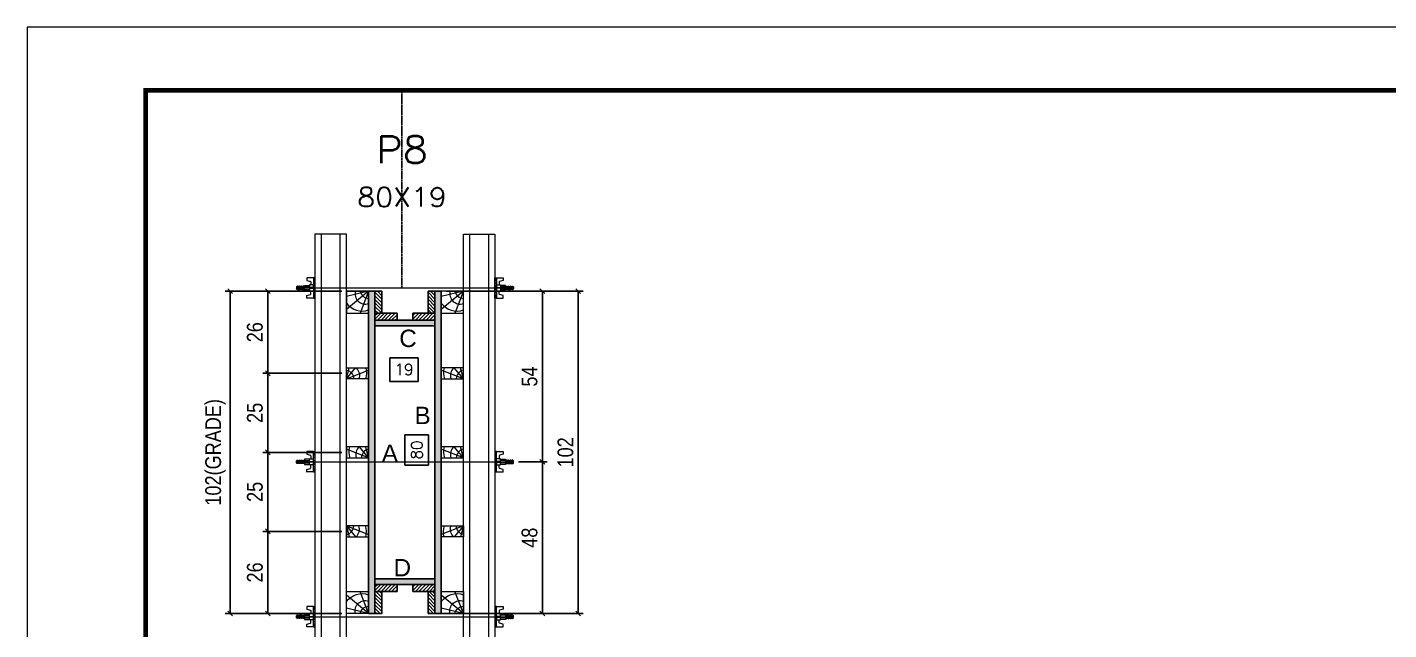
# Model space of a CAD drawing. Extents: x 2201 to 8455, y 252 to 7045.
# Drawn here: x 6970 to 7832, y 4366 to 4748 of the extents above; entities that cross this region are included whole.
import ezdxf
from ezdxf.enums import TextEntityAlignment as Align

# ---------------------------------------------------------------- set-up
doc = ezdxf.new("R2010")
doc.units = 0
doc.linetypes.add('DASHED', pattern=[0.75, 0.5, -0.25])
doc.linetypes.add('HIDDEN', pattern=[0.375, 0.25, -0.125])
for name, color, linetype in [('CHAPA', 1, 'Continuous'), ('COTA', 241, 'Continuous'), ('Cota Seção (2x)', 241, 'Continuous'), ('MEIO_PONT', 93, 'Continuous'), ('Painéis', 200, 'Continuous'), ('SARRAFO', 251, 'Continuous'), ('Texto de Titulo', 7, 'Continuous'), ('Texto Qtd Sarr', 242, 'Continuous'), ('TEXTO_GERAL', 7, 'Continuous')]:
    doc.layers.add(name, color=color, linetype=linetype)
for name, color, linetype, lineweight in [('Folhas', 255, 'Continuous', 9), ('Hachura', 251, 'Continuous', 9), ('Madeira', 126, 'Continuous', 18), ('Perfil Metálico', 224, 'Continuous', 18), ('SARRAFO DE PRESSAO', 251, 'DASHED', 9), ('Texto Seção', 7, 'Continuous', 15)]:
    doc.layers.add(name, color=color, linetype=linetype, lineweight=lineweight)
doc.styles.add('ARIAL', font='arial.ttf')
doc.styles.add('COTA TECNICA 2X', font='techl___.ttf', dxfattribs={"height": 10})
doc.styles.add('ROMANS', font='romans.shx')
doc.dimstyles.new('SECAO PILAR', dxfattribs={"dimtxt": 10, "dimasz": 3, "dimexe": 3, "dimexo": 3, "dimgap": 3, "dimtad": 1, "dimdec": 1, "dimlfac": 0.5, "dimzin": 12, "dimdsep": 46, "dimtxsty": 'COTA TECNICA 2X', "dimblk1": 'OBLIQUE', "dimblk2": 'OBLIQUE', "dimsah": 1, "dimcen": 0.9, "dimclrd": 256, "dimclre": 256, "dimclrt": 256, "dimadec": 1, "dimazin": 3, "dimtfac": 1, "dimtdec": 1, "dimtmove": 0, "dimatfit": 3, "dimfxl": 1, "dimtolj": 1, "dimtzin": 12, "dimarcsym": 0})
doc.dimstyles.new('SECÇÃO 2', dxfattribs={"dimtxt": 7, "dimasz": 6, "dimexe": 0.18, "dimexo": 2, "dimgap": -4, "dimtad": 3, "dimdec": 1, "dimlfac": 0.5, "dimzin": 12, "dimdsep": 46, "dimtxsty": 'ROMANS', "dimblk": 'ARCHTICK', "dimcen": 0.09, "dimse1": 1, "dimse2": 1, "dimsd1": 1, "dimsd2": 1, "dimclrd": 180, "dimclre": 5, "dimclrt": 1, "dimadec": 0, "dimazin": 3, "dimtfac": 1, "dimtdec": 1, "dimtofl": 0, "dimtmove": 0, "dimatfit": 3, "dimldrblk": 'ARCHTICK', "dimfxl": 1, "dimtolj": 1, "dimtzin": 0, "dimarcsym": 0})
pattern_1 = [(135, (-15701.2919, 13879.4618), (-1.12253202, -1.12253202), [])]
pattern_2 = [(135, (-15701.2919, 13704.4618), (-1.12253202, -1.12253202), [])]

# ---------------------------------------------------------------- blocks, each defined once
blk = doc.blocks.new('9999999999')
at = {"layer": 'Folhas'}
blk.add_lwpolyline([(98138.98, 34190.21), (99623.98, 34190.21), (99623.98, 35240.21), (98138.98, 35240.21)], close=True, dxfattribs=at)
at = {"layer": 'Folhas', "color": 30, "const_width": 3}
blk.add_lwpolyline([(98213.98, 34230.21), (99583.98, 34230.21), (99583.98, 35200.21), (98213.98, 35200.21)], close=True, dxfattribs=at)
blk = doc.blocks.new('*D475')
at = {"layer": 'Cota Seção (2x)', "color": 180, "lineweight": -2, "transparency": 16777216}
for p, q in [((7224.12, 4489.67), (7209.12, 4489.67)), ((7209.12, 4489.67), (7209.12, 4470.34)), ((7224.12, 4470.34), (7224.12, 4489.67)), ((7209.12, 4470.34), (7224.12, 4470.34))]:
    blk.add_line(p, q, dxfattribs=at)
at = {"layer": 'Defpoints', "color": 0, "transparency": 16777216}
for p in [(7190.12, 4558.51), (7190.12, 4398.51), (7228.12, 4398.51)]:
    blk.add_point(p, dxfattribs=at)
at = {"layer": 'Cota Seção (2x)', "color": 1, "transparency": 16777216, "insert": (7216.62, 4480.01), "char_height": 7, "attachment_point": 5, "rotation": 90, "style": 'ROMANS'}
blk.add_mtext('\\A1;80', dxfattribs=at)
blk = doc.blocks.new('_ArchTick')
at = {"color": 0, "linetype": 'ByBlock', "const_width": 0.15}
blk.add_lwpolyline([(-0.5, -0.5), (0.5, 0.5)], dxfattribs=at)
blk = doc.blocks.new('_Oblique')
at = {"color": 0, "linetype": 'ByBlock', "lineweight": -2}
blk.add_line((-0.5, -0.5), (0.5, 0.5), dxfattribs=at)
blk = doc.blocks.new('*D476')
at = {"layer": 'Cota Seção (2x)', "lineweight": -2, "transparency": 16777216}
for p, q in [((7235.12, 4580.51), (7321.89, 4580.51)), ((7318.89, 4580.51), (7318.89, 4376.51)), ((7235.12, 4376.51), (7321.89, 4376.51))]:
    blk.add_line(p, q, dxfattribs=at)
at = {"layer": 'Defpoints', "color": 0, "transparency": 16777216}
for p in [(7232.12, 4580.51), (7232.12, 4376.51), (7318.89, 4376.51)]:
    blk.add_point(p, dxfattribs=at)
at = {"layer": 'Cota Seção (2x)', "lineweight": -2, "transparency": 16777216, "xscale": 3, "yscale": 3, "zscale": 3}
for p, rotation in [((7318.89, 4580.51), 90), ((7318.89, 4376.51), 270)]:
    blk.add_blockref('_Oblique', p, dxfattribs=dict(at, rotation=rotation))
at = {"layer": 'Cota Seção (2x)', "transparency": 16777216, "insert": (7310.79, 4478.51), "char_height": 10, "attachment_point": 5, "rotation": 90, "style": 'COTA TECNICA 2X'}
blk.add_mtext('\\A1;102', dxfattribs=at)
blk = doc.blocks.new('*D477')
at = {"layer": 'Cota Seção (2x)', "lineweight": -2, "transparency": 16777216}
for p, q in [((7269.12, 4580.51), (7299.12, 4580.51)), ((7296.12, 4580.51), (7296.12, 4472.44)), ((7280.92, 4472.44), (7299.12, 4472.44))]:
    blk.add_line(p, q, dxfattribs=at)
at = {"layer": 'Defpoints', "color": 0, "transparency": 16777216}
for p in [(7266.12, 4580.51), (7277.92, 4472.44), (7296.12, 4472.44)]:
    blk.add_point(p, dxfattribs=at)
at = {"layer": 'Cota Seção (2x)', "lineweight": -2, "transparency": 16777216, "xscale": 3, "yscale": 3, "zscale": 3}
for p, rotation in [((7296.12, 4580.51), 90), ((7296.12, 4472.44), 270)]:
    blk.add_blockref('_Oblique', p, dxfattribs=dict(at, rotation=rotation))
at = {"layer": 'Cota Seção (2x)', "transparency": 16777216, "insert": (7288.01, 4526.48), "char_height": 10, "attachment_point": 5, "rotation": 90, "style": 'COTA TECNICA 2X'}
blk.add_mtext('\\A1;54', dxfattribs=at)
blk = doc.blocks.new('*D478')
at = {"layer": 'Cota Seção (2x)', "lineweight": -2, "transparency": 16777216}
for p, q in [((7280.92, 4472.44), (7299.12, 4472.44)), ((7296.12, 4376.51), (7296.12, 4472.44)), ((7269.12, 4376.51), (7299.12, 4376.51))]:
    blk.add_line(p, q, dxfattribs=at)
at = {"layer": 'Defpoints', "color": 0, "transparency": 16777216}
for p in [(7277.92, 4472.44), (7296.12, 4472.44), (7266.12, 4376.51)]:
    blk.add_point(p, dxfattribs=at)
at = {"layer": 'Cota Seção (2x)', "lineweight": -2, "transparency": 16777216, "xscale": 3, "yscale": 3, "zscale": 3}
for p, rotation in [((7296.12, 4472.44), 90), ((7296.12, 4376.51), 270)]:
    blk.add_blockref('_Oblique', p, dxfattribs=dict(at, rotation=rotation))
at = {"layer": 'Cota Seção (2x)', "transparency": 16777216, "insert": (7288.03, 4424.48), "char_height": 10, "attachment_point": 5, "rotation": 90, "style": 'COTA TECNICA 2X'}
blk.add_mtext('\\A1;48', dxfattribs=at)
blk = doc.blocks.new('*D479')
at = {"layer": 'Cota Seção (2x)', "color": 180, "lineweight": -2, "transparency": 16777216}
for p, q in [((7217.5, 4538.42), (7199.5, 4538.42)), ((7199.5, 4538.42), (7199.5, 4523.42)), ((7217.5, 4523.42), (7217.5, 4538.42)), ((7199.5, 4523.42), (7217.5, 4523.42))]:
    blk.add_line(p, q, dxfattribs=at)
at = {"layer": 'Defpoints', "color": 0, "transparency": 16777216}
for p in [(7190.12, 4558.51), (7228.12, 4558.51), (7228.12, 4519.42)]:
    blk.add_point(p, dxfattribs=at)
at = {"layer": 'Cota Seção (2x)', "color": 1, "transparency": 16777216, "insert": (7208.5, 4530.92), "char_height": 7, "attachment_point": 5, "style": 'ROMANS'}
blk.add_mtext('\\A1;19', dxfattribs=at)
blk = doc.blocks.new('titulo1')
at = {"layer": 'Defpoints', "color": 252, "linetype": 'HIDDEN', "ltscale": 2}
blk.add_line((0, 0), (0, 125), dxfattribs=at)
at = {"layer": 'Defpoints', "style": 'ROMANS', "oblique": 15}
blk.add_attdef('FOLHA', text='', height=10, dxfattribs=at).set_placement((0, 15.58), align=Align.MIDDLE_CENTER)
at = {"layer": 'Texto Qtd Sarr', "color": 3, "style": 'ROMANS', "oblique": 15}
for tag, height, p in [('TITULO', 17, (0, 71.45)), ('SEÇÃO', 12, (0, 41.55))]:
    blk.add_attdef(tag, text='', height=height, dxfattribs=at).set_placement(p, align=Align.MIDDLE_CENTER)
blk = doc.blocks.new('PONTALETE')
at = {"layer": 'Madeira'}
for q in [(2.71, 7), (7, 5.76), (7, 1.74)]:
    blk.add_line((0, 0), q, dxfattribs=at)
blk.add_lwpolyline([(0, 0), (7, 0), (7, 7), (0, 7)], close=True, dxfattribs=at)
for centre, radius, start, end in [((2.04, 0.06), 6.23, 37.2818, 109.0913), ((1.09, 0.9), 3.19, 343.603, 109.9847), ((-0.21, -0.78), 3.09, 14.6322, 86.0383)]:
    blk.add_arc(centre, radius, start, end, dxfattribs=at)
blk = doc.blocks.new('*D480')
at = {"layer": 'Cota Seção (2x)', "lineweight": -2, "transparency": 16777216}
for p, q in [((7169.12, 4580.51), (7095.34, 4580.51)), ((7098.34, 4580.51), (7098.34, 4376.51)), ((7169.12, 4376.51), (7095.34, 4376.51))]:
    blk.add_line(p, q, dxfattribs=at)
at = {"layer": 'Defpoints', "color": 0, "transparency": 16777216}
for p in [(7172.12, 4580.51), (7098.34, 4376.51), (7172.12, 4376.51)]:
    blk.add_point(p, dxfattribs=at)
at = {"layer": 'Cota Seção (2x)', "lineweight": -2, "transparency": 16777216, "xscale": 3, "yscale": 3, "zscale": 3}
for p, rotation in [((7098.34, 4580.51), 90), ((7098.34, 4376.51), 270)]:
    blk.add_blockref('_Oblique', p, dxfattribs=dict(at, rotation=rotation))
at = {"layer": 'Cota Seção (2x)', "transparency": 16777216, "insert": (7089.12, 4478.51), "char_height": 10, "attachment_point": 5, "rotation": 90, "style": 'COTA TECNICA 2X'}
blk.add_mtext('\\A1;102(GRADE)', dxfattribs=at)
blk = doc.blocks.new('*D481')
at = {"layer": 'Cota Seção (2x)', "lineweight": -2, "transparency": 16777216}
for p, q in [((7169.12, 4428.51), (7119.18, 4428.51)), ((7122.18, 4428.51), (7122.18, 4376.51)), ((7169.12, 4376.51), (7119.18, 4376.51))]:
    blk.add_line(p, q, dxfattribs=at)
at = {"layer": 'Defpoints', "color": 0, "transparency": 16777216}
for p in [(7172.12, 4428.51), (7122.18, 4376.51), (7172.12, 4376.51)]:
    blk.add_point(p, dxfattribs=at)
at = {"layer": 'Cota Seção (2x)', "lineweight": -2, "transparency": 16777216, "xscale": 3, "yscale": 3, "zscale": 3}
for p, rotation in [((7122.18, 4428.51), 90), ((7122.18, 4376.51), 270)]:
    blk.add_blockref('_Oblique', p, dxfattribs=dict(at, rotation=rotation))
at = {"layer": 'Cota Seção (2x)', "transparency": 16777216, "insert": (7114.08, 4402.51), "char_height": 10, "attachment_point": 5, "rotation": 90, "style": 'COTA TECNICA 2X'}
blk.add_mtext('\\A1;26', dxfattribs=at)
blk = doc.blocks.new('MEIO PONTALETE')
at = {"layer": 'Madeira'}
for q in [(2.71, 7), (3.5, 2.88), (3.5, 0.87)]:
    blk.add_line((0, 0), q, dxfattribs=at)
blk.add_lwpolyline([(0, 0), (3.5, 0), (3.5, 7), (0, 7)], close=True, dxfattribs=at)
for centre, radius, start, end in [((2.04, 0.06), 6.23, 76.4499, 109.0913), ((1.09, 0.9), 3.19, 40.9063, 109.9847), ((-0.21, -0.78), 3.09, 14.6322, 86.0383)]:
    blk.add_arc(centre, radius, start, end, dxfattribs=at)
blk = doc.blocks.new('C')
at = {"layer": 'Hachura', "color": 0}
for p, q in [((0, 3.22), (0, -3.22)), ((0.45, 3.22), (0, 3.22)), ((0.46, 3.16), (0, 3.16)), ((0.46, 3.05), (0, 3.05)), ((0.46, 2.88), (0, 2.88)), ((0, 2.75), (0, -1.16)), ((0.46, 2.65), (0, 2.65)), ((0.46, 2.23), (0, 2.23)), ((0.46, 1.51), (0, 1.51)), ((0.39, 0.49), (0.17, 0.49)), ((0.45, -3.23), (0.45, 3.22)), ((0.45, 3.22), (2.58, 3.22)), ((1.74, 0.97), (0.45, 0.97)), ((1.45, 0.1), (0.45, 0.1)), ((1.35, 1.94), (1.35, 0.96)), ((2.58, 2.39), (1.47, 2.09)), ((1.74, -0.97), (1.74, 0.97)), ((1.74, 0.97), (1.74, 0.84)), ((1.74, 0.97), (1.74, 0.84)), ((1.74, 0.84), (3.35, 0.84)), ((3.35, 0.45), (1.74, 0.45)), ((2.58, 3.22), (2.58, 2.39)), ((3.32, 0.84), (3.32, -0.84)), ((3.35, 0.84), (3.35, -0.84)), ((3.68, 0.45), (3.35, 0.45)), ((3.84, -0.52), (3.35, 0.45)), ((3.35, 0.06), (3.67, -0.57)), ((3.68, 0.45), (4.16, -0.52)), ((3.72, 0.5), (4.25, -0.57)), ((4.37, -0.55), (3.83, 0.53)), ((4.15, 0.45), (3.93, 0.45)), ((4.42, -0.52), (3.93, 0.45)), ((4.15, 0.45), (4.26, 0.45)), ((4.26, 0.45), (4.74, -0.52)), ((4.3, 0.5), (4.83, -0.57)), ((4.95, -0.55), (4.41, 0.53)), ((4.51, 0.45), (4.84, 0.45)), ((5, -0.52), (4.51, 0.45)), ((4.84, 0.45), (5.32, -0.52)), ((4.88, 0.5), (5.41, -0.57)), ((5.53, -0.55), (4.99, 0.53)), ((5.58, -0.52), (5.09, 0.45)), ((5.42, 0.45), (5.09, 0.45)), ((5.58, -0.52), (5.09, 0.45)), ((5.42, 0.45), (5.74, -0.19)), ((5.46, 0.5), (5.74, -0.07)), ((5.74, 0.19), (5.57, 0.53)), ((5.74, 0.32), (5.68, 0.45)), ((5.68, 0.45), (5.74, 0.45)), ((5.74, 0.45), (5.9, 0.29)), ((5.74, 0.45), (5.74, -0.52)), ((5.9, -0.36), (5.9, 0.29)), ((0.45, 0), (0, 0)), ((0.46, -1.52), (0, -1.52)), ((0.46, -2.23), (0, -2.23)), ((0.46, -2.65), (0, -2.65)), ((0.46, -2.88), (0, -2.88)), ((0.46, -3.05), (0, -3.05)), ((0.46, -3.16), (0, -3.16)), ((0, -3.22), (2.57, -3.22)), ((0.08, -0.48), (0.29, -0.48)), ((0.29, -0.48), (0.4, -0.48)), ((0.45, 0), (0.45, -0.97)), ((0.45, -0.16), (1.45, -0.16)), ((0.45, -0.65), (0.45, -0.32)), ((0.45, -3.23), (0.45, -0.65)), ((0.45, -0.97), (1.74, -0.97)), ((1.35, -1.94), (1.35, -0.97)), ((2.58, -2.39), (1.47, -2.1)), ((3.35, -0.32), (1.74, -0.32)), ((3.35, -0.84), (1.74, -0.84)), ((2.58, -3.23), (2.58, -2.39)), ((3.35, -0.07), (3.58, -0.52)), ((3.35, -0.52), (3.58, -0.52)), ((3.84, -0.52), (4.16, -0.52)), ((4.42, -0.52), (4.74, -0.52)), ((4.63, -0.52), (4.74, -0.52)), ((5, -0.52), (5.32, -0.52)), ((5.58, -0.52), (5.74, -0.52)), ((5.74, -0.52), (5.9, -0.36)), ((5.74, -0.52), (5.74, -0.52))]:
    blk.add_line(p, q, dxfattribs=at)
for centre, radius, start, end in [((1.52, 1.94), 0.161, 104.7436, 180), ((1.44, -0.03), 0.129, 272.695, 87.305), ((3.81, 0.39), 0.143, 25.5688, 154.4312), ((4.39, 0.39), 0.143, 25.5688, 154.4312), ((4.97, 0.39), 0.143, 25.5688, 154.4312), ((5.55, 0.39), 0.143, 25.5688, 154.4312), ((0.17, -0.37), 0.174, 221.744, 317.8592), ((1.52, -1.94), 0.161, 180, 255.2564), ((3.71, -0.4), 0.174, 222.1408, 318.256), ((4.29, -0.4), 0.174, 222.1408, 318.256), ((4.87, -0.4), 0.174, 222.1408, 318.256), ((5.45, -0.4), 0.174, 222.1408, 318.256), ((5.61, -0.4), 0.174, 317.8592, 318.256)]:
    blk.add_arc(centre, radius, start, end, dxfattribs=at)
blk = doc.blocks.new('*D482')
at = {"layer": 'COTA', "lineweight": -2, "transparency": 16777216}
for p, q in [((7169.12, 4580.51), (7119.18, 4580.51)), ((7122.18, 4580.51), (7122.18, 4528.51)), ((7169.12, 4528.51), (7119.18, 4528.51))]:
    blk.add_line(p, q, dxfattribs=at)
at = {"layer": 'Defpoints', "color": 0, "transparency": 16777216}
for p in [(7172.12, 4580.51), (7122.18, 4528.51), (7172.12, 4528.51)]:
    blk.add_point(p, dxfattribs=at)
at = {"layer": 'COTA', "lineweight": -2, "transparency": 16777216, "xscale": 3, "yscale": 3, "zscale": 3}
for p, rotation in [((7122.18, 4580.51), 90), ((7122.18, 4528.51), 270)]:
    blk.add_blockref('_Oblique', p, dxfattribs=dict(at, rotation=rotation))
at = {"layer": 'COTA', "transparency": 16777216, "insert": (7114.08, 4554.51), "char_height": 10, "attachment_point": 5, "rotation": 90, "style": 'COTA TECNICA 2X'}
blk.add_mtext('\\A1;26', dxfattribs=at)
blk = doc.blocks.new('*D483')
at = {"layer": 'Cota Seção (2x)', "lineweight": -2, "transparency": 16777216}
for p, q in [((7169.12, 4528.51), (7119.18, 4528.51)), ((7122.18, 4528.51), (7122.18, 4478.51)), ((7169.12, 4478.51), (7119.18, 4478.51))]:
    blk.add_line(p, q, dxfattribs=at)
at = {"layer": 'Defpoints', "color": 0, "transparency": 16777216}
for p in [(7172.12, 4528.51), (7122.18, 4478.51), (7172.12, 4478.51)]:
    blk.add_point(p, dxfattribs=at)
at = {"layer": 'Cota Seção (2x)', "lineweight": -2, "transparency": 16777216, "xscale": 3, "yscale": 3, "zscale": 3}
for p, rotation in [((7122.18, 4528.51), 90), ((7122.18, 4478.51), 270)]:
    blk.add_blockref('_Oblique', p, dxfattribs=dict(at, rotation=rotation))
at = {"layer": 'Cota Seção (2x)', "transparency": 16777216, "insert": (7114.07, 4503.51), "char_height": 10, "attachment_point": 5, "rotation": 90, "style": 'COTA TECNICA 2X'}
blk.add_mtext('\\A1;25', dxfattribs=at)
blk = doc.blocks.new('*D788')
at = {"layer": 'Cota Seção (2x)', "lineweight": -2, "transparency": 16777216}
for p, q in [((7169.12, 4478.51), (7119.18, 4478.51)), ((7122.18, 4478.51), (7122.18, 4428.51)), ((7169.12, 4428.51), (7119.18, 4428.51))]:
    blk.add_line(p, q, dxfattribs=at)
at = {"layer": 'Defpoints', "color": 0, "transparency": 16777216}
for p in [(7172.12, 4478.51), (7122.18, 4428.51), (7172.12, 4428.51)]:
    blk.add_point(p, dxfattribs=at)
at = {"layer": 'Cota Seção (2x)', "lineweight": -2, "transparency": 16777216, "xscale": 3, "yscale": 3, "zscale": 3}
for p, rotation in [((7122.18, 4478.51), 90), ((7122.18, 4428.51), 270)]:
    blk.add_blockref('_Oblique', p, dxfattribs=dict(at, rotation=rotation))
at = {"layer": 'Cota Seção (2x)', "transparency": 16777216, "insert": (7114.07, 4453.51), "char_height": 10, "attachment_point": 5, "rotation": 90, "style": 'COTA TECNICA 2X'}
blk.add_mtext('\\A1;25', dxfattribs=at)

msp = doc.modelspace()

# ---------------------------------------------------------------- hatches: boundary and pattern name
at = {"layer": 'Hachura'}
h = msp.add_hatch(color=256, dxfattribs=at)
h.dxf.hatch_style = 1
h.paths.add_polyline_path([(7190.12, 4376.51), (7186.12, 4376.51), (7186.12, 4580.51), (7190.12, 4580.51)])
h = msp.add_hatch(color=256, dxfattribs=at)
h.dxf.hatch_style = 1
h.paths.add_polyline_path([(7190.12, 4376.51), (7186.12, 4376.51), (7186.12, 4580.51), (7190.12, 4580.51)])
h = msp.add_hatch(dxfattribs=at)
h.set_pattern_fill('ANSI31', color=256, scale=0.5, angle=90, style=0)
h.set_pattern_definition(pattern_2)
h.paths.add_polyline_path([(7190.12, 4566.51), (7194.52, 4566.51), (7194.52, 4580.51), (7190.12, 4580.51)])
h = msp.add_hatch(dxfattribs=at)
h.set_pattern_fill('ANSI31', color=256, scale=0.5, angle=90, style=0)
h.set_pattern_definition(pattern_2)
h.paths.add_polyline_path([(7228.12, 4566.51), (7223.72, 4566.51), (7223.72, 4580.51), (7228.12, 4580.51)])
h = msp.add_hatch(color=256, dxfattribs=at)
h.dxf.hatch_style = 1
h.paths.add_polyline_path([(7228.12, 4376.51), (7232.12, 4376.51), (7232.12, 4580.51), (7228.12, 4580.51)])
h = msp.add_hatch(color=256, dxfattribs=at)
h.dxf.hatch_style = 1
h.paths.add_polyline_path([(7228.12, 4376.51), (7232.12, 4376.51), (7232.12, 4580.51), (7228.12, 4580.51)])
h = msp.add_hatch(dxfattribs=at)
h.set_pattern_fill('ANSI31', color=256, scale=0.5, angle=540, style=0)
h.set_pattern_definition([(225, (-2298.8356, -18362.8982), (1.12253202, -1.12253202), [])])
h.paths.add_polyline_path([(7190.12, 4566.51), (7190.12, 4562.11), (7204.12, 4562.11), (7204.12, 4566.51)])
h = msp.add_hatch(color=256, dxfattribs=at)
h.dxf.hatch_style = 1
h.paths.add_polyline_path([(7190.12, 4562.11), (7190.12, 4558.51), (7228.12, 4558.51), (7228.12, 4562.11)])
h = msp.add_hatch(color=256, dxfattribs=at)
h.dxf.hatch_style = 1
h.paths.add_polyline_path([(7190.12, 4562.11), (7190.12, 4558.51), (7228.12, 4558.51), (7228.12, 4562.11)])
h = msp.add_hatch(dxfattribs=at)
h.set_pattern_fill('ANSI31', color=256, scale=0.5, angle=540, style=0)
h.set_pattern_definition([(225, (-2274.8356, -18362.8982), (1.12253202, -1.12253202), [])])
h.paths.add_polyline_path([(7214.12, 4566.51), (7214.12, 4562.11), (7228.12, 4562.11), (7228.12, 4566.51)])
h = msp.add_hatch(color=256, dxfattribs=at)
h.dxf.hatch_style = 1
h.paths.add_polyline_path([(7190.12, 4398.51), (7190.12, 4394.91), (7228.12, 4394.91), (7228.12, 4398.51)])
h = msp.add_hatch(color=256, dxfattribs=at)
h.dxf.hatch_style = 1
h.paths.add_polyline_path([(7190.12, 4398.51), (7190.12, 4394.91), (7228.12, 4394.91), (7228.12, 4398.51)])
h = msp.add_hatch(dxfattribs=at)
h.set_pattern_fill('ANSI31', color=256, scale=0.5, angle=540, style=0)
h.set_pattern_definition([(225, (-2298.8356, -18534.4982), (1.12253202, -1.12253202), [])])
h.paths.add_polyline_path([(7190.12, 4394.91), (7190.12, 4390.51), (7204.12, 4390.51), (7204.12, 4394.91)])
h = msp.add_hatch(dxfattribs=at)
h.set_pattern_fill('ANSI31', color=256, scale=0.5, angle=90, style=0)
h.set_pattern_definition(pattern_1)
h.paths.add_polyline_path([(7190.12, 4390.51), (7194.52, 4390.51), (7194.52, 4376.51), (7190.12, 4376.51)])
h = msp.add_hatch(dxfattribs=at)
h.set_pattern_fill('ANSI31', color=256, scale=0.5, angle=540, style=0)
h.set_pattern_definition([(225, (-2274.8356, -18534.4982), (1.12253202, -1.12253202), [])])
h.paths.add_polyline_path([(7214.12, 4394.91), (7214.12, 4390.51), (7228.12, 4390.51), (7228.12, 4394.91)])
h = msp.add_hatch(dxfattribs=at)
h.set_pattern_fill('ANSI31', color=256, scale=0.5, angle=90, style=0)
h.set_pattern_definition(pattern_1)
h.paths.add_polyline_path([(7228.12, 4390.51), (7223.72, 4390.51), (7223.72, 4376.51), (7228.12, 4376.51)])

# ---------------------------------------------------------------- linework, layer by layer
at = {"layer": 'CHAPA'}
for points in [[(7190.12, 4376.51), (7186.12, 4376.51), (7186.12, 4580.51), (7190.12, 4580.51)], [(7190.12, 4376.51), (7186.12, 4376.51), (7186.12, 4580.51), (7190.12, 4580.51)], [(7228.12, 4376.51), (7232.12, 4376.51), (7232.12, 4580.51), (7228.12, 4580.51)], [(7228.12, 4376.51), (7232.12, 4376.51), (7232.12, 4580.51), (7228.12, 4580.51)], [(7190.12, 4562.11), (7190.12, 4558.51), (7228.12, 4558.51), (7228.12, 4562.11)], [(7190.12, 4562.11), (7190.12, 4558.51), (7228.12, 4558.51), (7228.12, 4562.11)], [(7190.12, 4398.51), (7190.12, 4394.91), (7228.12, 4394.91), (7228.12, 4398.51)], [(7190.12, 4398.51), (7190.12, 4394.91), (7228.12, 4394.91), (7228.12, 4398.51)]]:
    msp.add_lwpolyline(points, close=True, dxfattribs=at)
at = {"layer": 'Hachura'}
for p, q in [((7141.32, 4582.51), (7273.12, 4582.52)), ((7141.32, 4472.51), (7273.12, 4472.5)), ((7141.32, 4374.51), (7273.12, 4374.5))]:
    msp.add_line(p, q, dxfattribs=at)
at = {"layer": 'Madeira'}
for points in [[(7186.12, 4376.51), (7172.12, 4376.51), (7172.12, 4580.51), (7186.12, 4580.51)], [(7232.12, 4376.51), (7246.12, 4376.51), (7246.12, 4580.51), (7232.12, 4580.51)]]:
    msp.add_lwpolyline(points, close=True, dxfattribs=at)
at = {"layer": 'Painéis'}
msp.add_lwpolyline([(7228.12, 4558.51), (7190.12, 4558.51), (7190.12, 4398.51), (7228.12, 4398.51)], close=True, dxfattribs=at)
at = {"layer": 'Perfil Metálico'}
for points in [[(7152.12, 4340.51), (7172.12, 4340.51), (7172.12, 4616.51), (7152.12, 4616.51)], [(7168.12, 4616.51), (7156.12, 4616.51), (7156.12, 4340.51), (7168.12, 4340.51)], [(7266.12, 4340.51), (7246.12, 4340.51), (7246.12, 4616.51), (7266.12, 4616.51)], [(7250.12, 4616.51), (7262.12, 4616.51), (7262.12, 4340.51), (7250.12, 4340.51)]]:
    msp.add_lwpolyline(points, close=True, dxfattribs=at)
at = {"layer": 'SARRAFO'}
for points in [[(7194.52, 4580.51), (7194.52, 4566.51), (7190.12, 4566.51), (7190.12, 4580.51)], [(7223.72, 4580.51), (7223.72, 4566.51), (7228.12, 4566.51), (7228.12, 4580.51)], [(7204.12, 4562.11), (7190.12, 4562.11), (7190.12, 4566.51), (7204.12, 4566.51)], [(7204.12, 4562.11), (7190.12, 4562.11), (7190.12, 4566.51), (7204.12, 4566.51)], [(7228.12, 4562.11), (7214.12, 4562.11), (7214.12, 4566.51), (7228.12, 4566.51)], [(7228.12, 4562.11), (7214.12, 4562.11), (7214.12, 4566.51), (7228.12, 4566.51)], [(7204.12, 4390.51), (7190.12, 4390.51), (7190.12, 4394.91), (7204.12, 4394.91)], [(7204.12, 4390.51), (7190.12, 4390.51), (7190.12, 4394.91), (7204.12, 4394.91)], [(7194.52, 4376.51), (7194.52, 4390.51), (7190.12, 4390.51), (7190.12, 4376.51)], [(7228.12, 4390.51), (7214.12, 4390.51), (7214.12, 4394.91), (7228.12, 4394.91)], [(7228.12, 4390.51), (7214.12, 4390.51), (7214.12, 4394.91), (7228.12, 4394.91)], [(7223.72, 4376.51), (7223.72, 4390.51), (7228.12, 4390.51), (7228.12, 4376.51)]]:
    msp.add_lwpolyline(points, close=True, dxfattribs=at)

# ---------------------------------------------------------------- block references
at = {"layer": 'Hachura', "linetype": 'Continuous', "yscale": 2, "zscale": 2, "rotation": 180}
for p, xscale in [((7152.12, 4582.51), 2), ((7266.12, 4582.51), -2)]:
    msp.add_blockref('C', p, dxfattribs=dict(at, xscale=xscale))
at = {"layer": 'Hachura', "linetype": 'Continuous', "yscale": 2, "zscale": 2}
for p, xscale in [((7152.12, 4472.51), -2), ((7266.12, 4472.51), 2), ((7152.12, 4374.51), -2), ((7266.12, 4374.51), 2)]:
    msp.add_blockref('C', p, dxfattribs=dict(at, xscale=xscale))
at = {"layer": 'MEIO_PONT'}
for name, p, xscale, yscale, zscale, rotation in [('PONTALETE', (7186.12, 4580.51), 2, 2, 2, 180), ('PONTALETE', (7246.12, 4580.51), 2, 2, 2, 180), ('MEIO PONTALETE', (7172.12, 4525.01), -1.999999997962732, 1.999999997962732, 1.999999997962732, 270), ('MEIO PONTALETE', (7246.12, 4525.01), 1.999999997962732, 1.999999997962732, 1.999999997962732, 90.00000000000001), ('MEIO PONTALETE', (7186.12, 4475.01), 1.999999997962732, 1.999999997962732, 1.999999997962732, 90.00000000000001), ('MEIO PONTALETE', (7246.12, 4475.01), 1.999999997962732, 1.999999997962732, 1.999999997962732, 90.00000000000001), ('MEIO PONTALETE', (7172.12, 4432.01), 1.999999997962732, 1.999999997962732, 1.999999997962732, 270), ('MEIO PONTALETE', (7246.12, 4432.01), -1.999999997962732, 1.999999997962732, 1.999999997962732, 90)]:
    msp.add_blockref(name, p, dxfattribs=dict(at, xscale=xscale, yscale=yscale, zscale=zscale, rotation=rotation))
at = {"layer": 'MEIO_PONT', "xscale": -2, "yscale": 2, "zscale": 2}
for p in [(7186.12, 4376.51), (7246.12, 4376.51)]:
    msp.add_blockref('PONTALETE', p, dxfattribs=at)
at = {"layer": 'SARRAFO DE PRESSAO', "color": 6, "linetype": 'ByBlock'}
msp.add_blockref('9999999999', (-91169.11, -30492.69), dxfattribs=at)
at = {"layer": 'Texto Seção'}
ref = msp.add_blockref('titulo1', (7207.22, 4582.51), dxfattribs=at)
ref.add_attrib('TITULO', 'P8', dxfattribs={"layer": 'Texto de Titulo', "color": 7, "height": 17, "style": 'ROMANS', "width": 1.1}).set_placement((7207.22, 4670.01), align=Align.MIDDLE_CENTER)
ref.add_attrib('SEÇÃO', '80X19', dxfattribs={"layer": 'Texto de Titulo', "color": 7, "height": 12, "style": 'ROMANS', "width": 1.1}).set_placement((7207.22, 4640.01), align=Align.MIDDLE_CENTER)

# ---------------------------------------------------------------- texts
at = {"layer": 'TEXTO_GERAL', "style": 'ARIAL'}
for s, p in [('C', (7211.05, 4550.65)), ('B', (7220.29, 4501.87)), ('A', (7199.57, 4477.96)), ('D', (7207.45, 4405.51))]:
    msp.add_text(s, height=11, dxfattribs=at).set_placement(p, align=Align.MIDDLE_CENTER)

# ---------------------------------------------------------------- dimensions: what is measured, and where the dimension line sits
at = {"layer": 'COTA'}
dim = msp.add_linear_dim(base=(7122.18, 4528.51), p1=(7172.12, 4580.51), p2=(7172.12, 4528.51), angle=270, dimstyle='SECAO PILAR', dxfattribs=at)
dim.commit()
dim.dimension.update_dxf_attribs({"geometry": '*D482', "text_midpoint": (7114.08, 4554.51)})
at = {"layer": 'Cota Seção (2x)', "color": 241}
dim = msp.add_linear_dim(base=(7098.34, 4376.51), p1=(7172.12, 4580.51), p2=(7172.12, 4376.51), angle=270, text='<>(GRADE)', dimstyle='SECAO PILAR', dxfattribs=at)
dim.commit()
dim.dimension.update_dxf_attribs({"geometry": '*D480', "text_midpoint": (7089.12, 4478.51)})
for base, p1, p2, angle, picture, middle in [((7318.89, 4376.51), (7232.12, 4580.51), (7232.12, 4376.51), 270, '*D476', (7310.79, 4478.51)), ((7296.12, 4472.44), (7266.12, 4580.51), (7277.92, 4472.44), 270, '*D477', (7288.01, 4526.48)), ((7122.18, 4478.51), (7172.12, 4528.51), (7172.12, 4478.51), 270, '*D483', (7114.07, 4503.51)), ((7122.18, 4428.51), (7172.12, 4478.51), (7172.12, 4428.51), 90, '*D788', (7114.07, 4453.51)), ((7296.12, 4472.44), (7266.12, 4376.51), (7277.92, 4472.44), 90, '*D478', (7288.03, 4424.48)), ((7122.18, 4376.51), (7172.12, 4428.51), (7172.12, 4376.51), 270, '*D481', (7114.08, 4402.51))]:
    dim = msp.add_linear_dim(base=base, p1=p1, p2=p2, angle=angle, dimstyle='SECAO PILAR', dxfattribs=at)
    dim.commit()
    dim.dimension.update_dxf_attribs({"geometry": picture, "text_midpoint": middle})
dim = msp.add_linear_dim(base=(7228.12, 4398.51), p1=(7190.12, 4558.51), p2=(7190.12, 4398.51), angle=270, dimstyle='SECÇÃO 2', dxfattribs=at)
dim.commit()
dim.dimension.update_dxf_attribs({"geometry": '*D475', "text_midpoint": (7228.12, 4480.01), "dimtype": 160})
dim = msp.add_linear_dim(base=(7228.12, 4519.42), p1=(7190.12, 4558.51), p2=(7228.12, 4558.51), dimstyle='SECÇÃO 2', dxfattribs=at)
dim.commit()
dim.dimension.update_dxf_attribs({"geometry": '*D479', "text_midpoint": (7208.5, 4519.42), "dimtype": 160})

doc.saveas('drawing.dxf')
